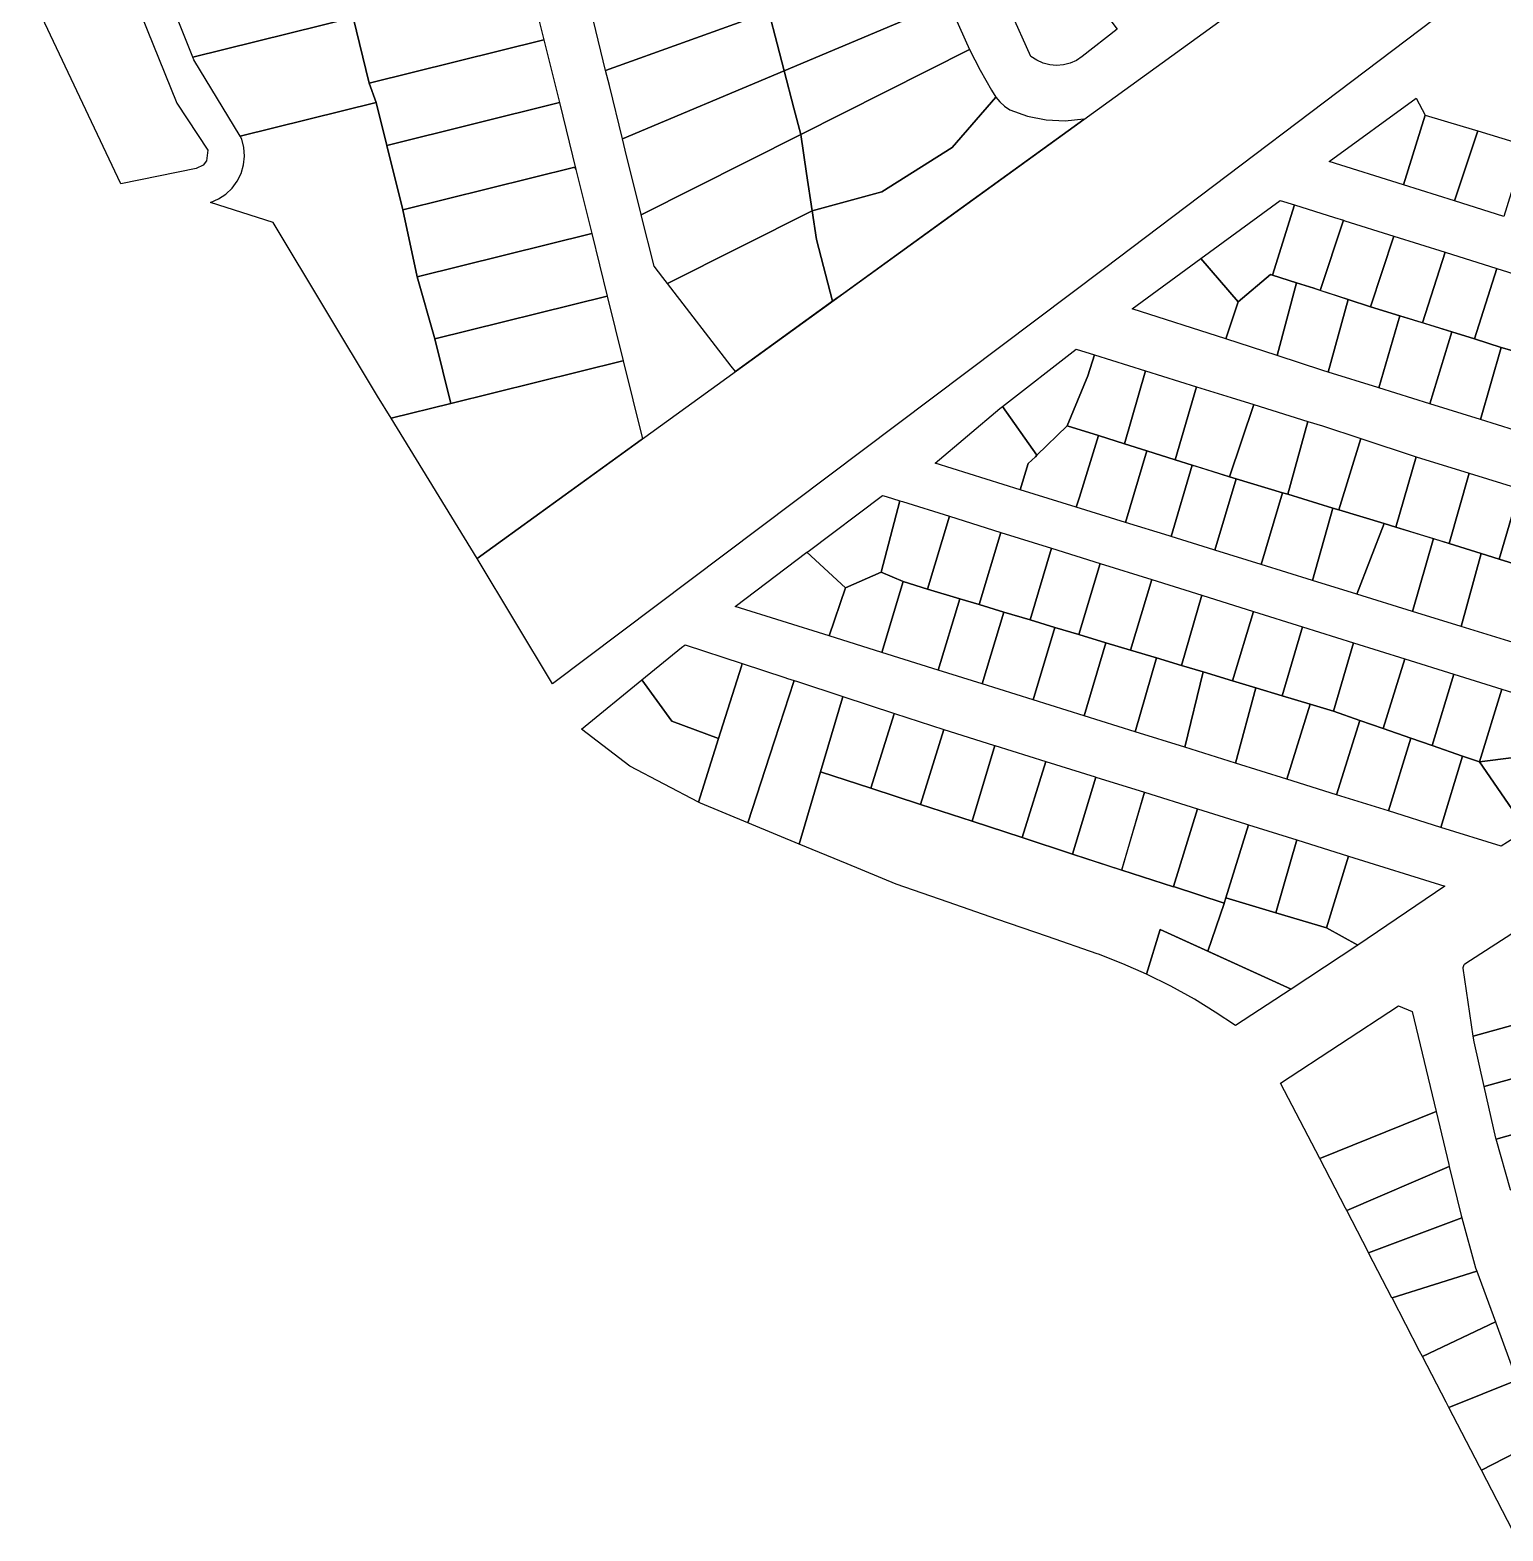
# Model space of a CAD drawing. Header units: millimetres. Extents: x 522658 to 553925, y 7796479 to 7820139.
# Drawn here: x 543758.7 to 544093, y 7802043 to 7802383.5 of the extents above; entities that cross this region are included whole.
import ezdxf

# ---------------------------------------------------------------- set-up
doc = ezdxf.new("R2010")
doc.units = ezdxf.units.MM
doc.layers.add('ZONA RESIDENCIAL 2 (ZR_2)', color=2, linetype='Continuous')

msp = doc.modelspace()

# ---------------------------------------------------------------- linework, layer by layer
at = {"layer": 'ZONA RESIDENCIAL 2 (ZR_2)'}
for points in [[(544080.45, 7802388.27), (544002.56, 7802329.43), (543877.25, 7802235.18), (543860.17, 7802263.62), (543997.84, 7802363.24), (544061.39, 7802409.22), (544080.45, 7802388.27)], [(543832.02, 7802386.37), (543795.64, 7802377.36), (543794.87, 7802379.3), (543789.5, 7802392.72), (543785.66, 7802408.23), (543785.76, 7802408.32), (543830.05, 7802394.72), (543832.02, 7802386.37)], [(543779.3, 7802348.61), (543758.67, 7802392.24), (543778.84, 7802404.19), (543782.51, 7802390.35), (543792.03, 7802366.96), (543799.02, 7802356.27), (543798.7, 7802353.84), (543797.96, 7802352.88), (543796.37, 7802352.14), (543779.3, 7802348.61)], [(543926.35, 7802387.69), (543889.32, 7802374.39), (543886.55, 7802385.6), (543885.29, 7802390.68), (543923.18, 7802401.7), (543924.45, 7802394.98), (543926.35, 7802387.69)], [(543967.08, 7802389.91), (543929.85, 7802374.28), (543928.26, 7802380.38), (543926.35, 7802387.69), (543962.77, 7802400.77), (543967.08, 7802389.91)], [(543832.02, 7802386.37), (543871.62, 7802396.18), (543875.3, 7802381.31), (543835.67, 7802371.5), (543832.02, 7802386.37)], [(544005.42, 7802383.72), (543997.51, 7802377.53), (543996.21, 7802376.65), (543994.78, 7802376.01), (543993.26, 7802375.61), (543991.69, 7802375.48), (543990.13, 7802375.62), (543988.61, 7802376.02), (543987.18, 7802376.67), (543985.88, 7802377.55), (543981.25, 7802387.82), (543996.82, 7802395.21), (544005.42, 7802383.72)], [(543971.89, 7802379.09), (543933.61, 7802359.82), (543932.06, 7802365.79), (543929.85, 7802374.28), (543967.08, 7802389.91), (543971.89, 7802379.09)], [(543837.27, 7802367.13), (543806.35, 7802359.48), (543795.88, 7802376.77), (543795.64, 7802377.36), (543832.02, 7802386.37), (543835.67, 7802371.5), (543837.27, 7802367.13)], [(543929.85, 7802374.28), (543893.16, 7802358.88), (543890.17, 7802370.96), (543889.32, 7802374.39), (543926.35, 7802387.69), (543928.26, 7802380.38), (543929.85, 7802374.28)], [(543835.67, 7802371.5), (543875.3, 7802381.31), (543878.83, 7802367.06), (543839.69, 7802357.37), (543837.27, 7802367.13), (543835.67, 7802371.5)], [(543977.87, 7802368.34), (543967.99, 7802356.89), (543951.99, 7802346.85), (543936.2, 7802342.52), (543934.94, 7802350.95), (543933.61, 7802359.82), (543971.89, 7802379.09), (543974.32, 7802374.44), (543976.94, 7802369.89), (543977.87, 7802368.34)], [(543933.61, 7802359.82), (543897.43, 7802341.61), (543897.42, 7802341.67), (543893.79, 7802356.31), (543893.16, 7802358.88), (543929.85, 7802374.28), (543932.06, 7802365.79), (543933.61, 7802359.82)], [(543936.2, 7802342.52), (543951.99, 7802346.85), (543967.99, 7802356.89), (543977.87, 7802368.34), (543978.8, 7802367.23), (543979.86, 7802366.26), (543981.05, 7802365.44), (543985.09, 7802363.99), (543989.31, 7802363.15), (543993.6, 7802362.95), (543997.88, 7802363.4), (543997.84, 7802363.24), (543969.16, 7802342.49), (543943.29, 7802323.77), (543940.82, 7802321.98), (543937.18, 7802335.97), (543936.2, 7802342.52)], [(544075.32, 7802364.22), (544070.44, 7802348.39), (544053.58, 7802353.69), (544073.3, 7802368.1), (544075.32, 7802364.22)], [(543854.19, 7802298.8), (543840.64, 7802295.45), (543837.58, 7802300.44), (543813.86, 7802339.83), (543799.67, 7802344.41), (543801.48, 7802345.2), (543803.12, 7802346.3), (543804.55, 7802347.66), (543805.72, 7802349.26), (543806.59, 7802351.02), (543807.15, 7802352.92), (543807.37, 7802354.88), (543807.24, 7802356.85), (543806.78, 7802358.77), (543806.35, 7802359.48), (543837.27, 7802367.13), (543839.69, 7802357.37), (543843.31, 7802342.73), (543846.55, 7802327.57), (543850.56, 7802313.44), (543854.19, 7802298.8)], [(543882.58, 7802351.9), (543882.36, 7802352.39), (543843.31, 7802342.73), (543839.69, 7802357.37), (543878.83, 7802367.06), (543882.58, 7802351.9)], [(544087.29, 7802360.63), (544081.99, 7802344.76), (544070.44, 7802348.39), (544075.32, 7802364.22), (544084, 7802361.62), (544087.29, 7802360.63)], [(543936.2, 7802342.52), (543903.37, 7802326), (543902.33, 7802327.35), (543900.32, 7802329.96), (543897.43, 7802341.61), (543933.61, 7802359.82), (543934.94, 7802350.95), (543936.2, 7802342.52)], [(544098.2, 7802357.35), (544093.24, 7802341.23), (544081.99, 7802344.76), (544087.29, 7802360.63), (544098.2, 7802357.35)], [(543882.58, 7802351.9), (543886.17, 7802337.38), (543846.55, 7802327.57), (543843.31, 7802342.73), (543882.36, 7802352.39), (543882.58, 7802351.9)], [(544045.69, 7802343.84), (544040.68, 7802327.94), (544040.26, 7802328.07), (544032.88, 7802321.84), (544024.43, 7802331.69), (544042.42, 7802344.86), (544045.69, 7802343.84)], [(544056.78, 7802340.36), (544051.5, 7802324.47), (544050.06, 7802324.94), (544046.17, 7802326.18), (544040.68, 7802327.94), (544045.69, 7802343.84), (544054.77, 7802340.99), (544056.78, 7802340.36)], [(543903.37, 7802326), (543936.2, 7802342.52), (543937.18, 7802335.97), (543940.82, 7802321.98), (543918.79, 7802306.04), (543917.84, 7802307.26), (543903.37, 7802326)], [(543846.55, 7802327.57), (543886.17, 7802337.38), (543889.7, 7802323.13), (543850.56, 7802313.44), (543846.55, 7802327.57)], [(544051.5, 7802324.47), (544056.78, 7802340.36), (544057.08, 7802340.27), (544068.22, 7802336.75), (544062.91, 7802320.76), (544057.89, 7802322.39), (544051.5, 7802324.47)], [(544079.9, 7802333.12), (544074.74, 7802317.13), (544069.62, 7802318.7), (544062.91, 7802320.76), (544068.22, 7802336.75), (544079.9, 7802333.12)], [(544032.88, 7802321.84), (544030.09, 7802313.43), (544008.86, 7802320.29), (544024.43, 7802331.69), (544032.88, 7802321.84)], [(544074.74, 7802317.13), (544079.9, 7802333.12), (544091.58, 7802329.46), (544086.55, 7802313.44), (544081.4, 7802315.08), (544074.74, 7802317.13)], [(544046.17, 7802326.18), (544041.78, 7802309.65), (544030.09, 7802313.43), (544032.88, 7802321.84), (544040.26, 7802328.07), (544040.68, 7802327.94), (544046.17, 7802326.18)], [(544102.96, 7802325.9), (544098.19, 7802309.9), (544092.61, 7802311.51), (544086.55, 7802313.44), (544091.58, 7802329.46), (544102.96, 7802325.9)], [(544041.78, 7802309.65), (544046.17, 7802326.18), (544050.06, 7802324.94), (544057.89, 7802322.39), (544053.33, 7802305.93), (544052.14, 7802306.3), (544041.78, 7802309.65)], [(543850.56, 7802313.44), (543889.7, 7802323.13), (543893.33, 7802308.47), (543893.23, 7802308.46), (543854.19, 7802298.8), (543850.56, 7802313.44)], [(544069.62, 7802318.7), (544064.87, 7802302.33), (544064.57, 7802302.42), (544053.33, 7802305.93), (544057.89, 7802322.39), (544062.91, 7802320.76), (544069.62, 7802318.7)], [(544075.16, 7802317), (544081.4, 7802315.08), (544076.42, 7802298.72), (544064.87, 7802302.33), (544069.62, 7802318.7), (544075.16, 7802317)], [(544086.55, 7802313.44), (544092.61, 7802311.51), (544087.92, 7802295.13), (544076.42, 7802298.72), (544081.4, 7802315.08), (544086.55, 7802313.44)], [(543994.09, 7802293.75), (543987.24, 7802287.07), (543979.4, 7802298.12), (543996.13, 7802311.11), (544000.29, 7802309.82), (543998.8, 7802305.04), (543994.09, 7802293.75)], [(543994.09, 7802293.75), (543998.8, 7802305.04), (544000.29, 7802309.82), (544011.9, 7802306.21), (544007.1, 7802289.65), (544001.2, 7802291.51), (543994.09, 7802293.75)], [(544098.19, 7802309.9), (544104.61, 7802307.86), (544099.49, 7802291.52), (544087.92, 7802295.13), (544092.61, 7802311.51), (544098.19, 7802309.9)], [(543840.64, 7802295.45), (543854.19, 7802298.8), (543893.23, 7802308.46), (543893.33, 7802308.47), (543897.71, 7802290.78), (543894.36, 7802288.36), (543860.17, 7802263.62), (543840.64, 7802295.45)], [(544023.46, 7802302.61), (544018.57, 7802286.04), (544012.15, 7802288.06), (544007.1, 7802289.65), (544011.9, 7802306.21), (544023.46, 7802302.61)], [(544036.43, 7802298.57), (544030.95, 7802282.14), (544022.5, 7802284.8), (544018.57, 7802286.04), (544023.46, 7802302.61), (544031.3, 7802300.17), (544036.43, 7802298.57)], [(543987.24, 7802287.07), (543986.88, 7802286.71), (543985.24, 7802285.16), (543983.45, 7802279.24), (543964.13, 7802285.23), (543978.79, 7802297.64), (543979.4, 7802298.12), (543987.24, 7802287.07)], [(544043, 7802278.5), (544032.43, 7802281.68), (544030.95, 7802282.14), (544036.43, 7802298.57), (544048.75, 7802294.74), (544044.14, 7802278.19), (544043, 7802278.5)], [(543987.24, 7802287.07), (543994.09, 7802293.75), (544001.2, 7802291.51), (543996.86, 7802277.52), (543996.17, 7802275.29), (543983.45, 7802279.24), (543985.24, 7802285.16), (543986.88, 7802286.71), (543987.24, 7802287.07)], [(544055.79, 7802274.64), (544054.36, 7802275.08), (544044.14, 7802278.19), (544048.75, 7802294.74), (544052.03, 7802293.72), (544060.71, 7802290.85), (544055.79, 7802274.64)], [(543996.17, 7802275.29), (543996.86, 7802277.52), (544001.2, 7802291.51), (544007.1, 7802289.65), (544012.15, 7802288.06), (544007.3, 7802271.83), (543996.17, 7802275.29)], [(544068.68, 7802270.72), (544066.03, 7802271.53), (544055.79, 7802274.64), (544060.71, 7802290.85), (544073.28, 7802286.7), (544068.68, 7802270.72)], [(544022.5, 7802284.8), (544017.66, 7802268.62), (544017.26, 7802268.74), (544007.3, 7802271.83), (544012.15, 7802288.06), (544018.57, 7802286.04), (544022.5, 7802284.8)], [(544077.22, 7802268.12), (544068.68, 7802270.72), (544073.28, 7802286.7), (544085.32, 7802282.98), (544080.83, 7802267.02), (544077.22, 7802268.12)], [(544032.43, 7802281.68), (544027.6, 7802265.53), (544027.37, 7802265.6), (544017.66, 7802268.62), (544022.5, 7802284.8), (544022.7, 7802284.74), (544023.08, 7802284.62), (544026.9, 7802283.41), (544030.95, 7802282.14), (544032.43, 7802281.68)], [(544096.84, 7802279.42), (544092.16, 7802263.48), (544088.07, 7802264.76), (544080.83, 7802267.02), (544085.32, 7802282.98), (544096.84, 7802279.42)], [(544043, 7802278.5), (544038.14, 7802262.26), (544027.6, 7802265.53), (544032.43, 7802281.68), (544043, 7802278.5)], [(544108.58, 7802275.8), (544103.78, 7802259.86), (544099.74, 7802261.12), (544092.16, 7802263.48), (544096.84, 7802279.42), (544108.58, 7802275.8)], [(543956.14, 7802276.71), (543951.87, 7802260.5), (543943.77, 7802256.99), (543935.01, 7802265.04), (543935.27, 7802265.23), (543952.17, 7802277.95), (543953, 7802277.69), (543956.14, 7802276.71)], [(543967.36, 7802273.2), (543962.37, 7802256.68), (543956.85, 7802258.39), (543951.87, 7802260.5), (543956.14, 7802276.71), (543956.71, 7802276.53), (543967.36, 7802273.2)], [(544054.36, 7802275.08), (544049.8, 7802258.64), (544038.14, 7802262.26), (544043, 7802278.5), (544044.14, 7802278.19), (544054.36, 7802275.08)], [(543979.03, 7802269.55), (543974.09, 7802253.17), (543969.69, 7802254.49), (543962.37, 7802256.68), (543967.36, 7802273.2), (543979.03, 7802269.55)], [(544066.03, 7802271.53), (544059.86, 7802255.52), (544049.8, 7802258.64), (544054.36, 7802275.08), (544055.79, 7802274.64), (544066.03, 7802271.53)], [(543990.55, 7802265.95), (543985.69, 7802249.68), (543979.72, 7802251.48), (543974.09, 7802253.17), (543979.03, 7802269.55), (543990.55, 7802265.95)], [(544077.23, 7802268.13), (544072.47, 7802251.61), (544059.86, 7802255.52), (544066.03, 7802271.53), (544068.68, 7802270.72), (544077.23, 7802268.13)], [(544001.59, 7802262.5), (543996.77, 7802246.35), (543991.31, 7802247.99), (543985.69, 7802249.68), (543990.55, 7802265.95), (544001.59, 7802262.5)], [(544072.47, 7802251.61), (544077.23, 7802268.13), (544080.83, 7802267.02), (544088.07, 7802264.76), (544083.54, 7802248.18), (544072.47, 7802251.61)], [(543943.77, 7802256.99), (543940.06, 7802246.08), (543918.7, 7802252.76), (543935.01, 7802265.04), (543943.77, 7802256.99)], [(544013.27, 7802258.84), (544008.5, 7802242.82), (544002.9, 7802244.51), (543996.77, 7802246.35), (544001.59, 7802262.5), (544013.27, 7802258.84)], [(544083.54, 7802248.18), (544088.07, 7802264.76), (544092.16, 7802263.48), (544099.74, 7802261.12), (544095.31, 7802244.53), (544083.54, 7802248.18)], [(543943.77, 7802256.99), (543951.87, 7802260.5), (543956.85, 7802258.39), (543952.03, 7802242.33), (543940.06, 7802246.08), (543943.77, 7802256.99)], [(544024.67, 7802255.27), (544020.01, 7802239.36), (544014.39, 7802241.05), (544008.5, 7802242.82), (544013.27, 7802258.84), (544024.67, 7802255.27)], [(543969.69, 7802254.49), (543964.83, 7802238.32), (543952.03, 7802242.33), (543956.85, 7802258.39), (543962.37, 7802256.68), (543969.69, 7802254.49)], [(544036.36, 7802251.61), (544031.58, 7802235.88), (544024.98, 7802237.87), (544020.01, 7802239.36), (544024.67, 7802255.27), (544036.36, 7802251.61)], [(543979.72, 7802251.48), (543974.82, 7802235.19), (543964.83, 7802238.32), (543969.69, 7802254.49), (543974.09, 7802253.17), (543979.72, 7802251.48)], [(543991.31, 7802247.99), (543986.37, 7802231.58), (543974.82, 7802235.19), (543979.72, 7802251.48), (543985.69, 7802249.68), (543991.31, 7802247.99)], [(544047.54, 7802248.11), (544042.87, 7802232.49), (544036.89, 7802234.29), (544031.58, 7802235.88), (544036.36, 7802251.61), (544047.54, 7802248.11)], [(544002.9, 7802244.51), (543997.92, 7802227.96), (543986.37, 7802231.58), (543991.31, 7802247.99), (543996.77, 7802246.35), (544002.9, 7802244.51)], [(544054.57, 7802228.95), (544049.26, 7802230.57), (544042.87, 7802232.49), (544047.54, 7802248.11), (544059.11, 7802244.49), (544054.57, 7802228.95)], [(543920.34, 7802239.78), (543920.15, 7802239.18), (543914.97, 7802222.79), (543904.34, 7802226.71), (543897.52, 7802236.08), (543906.53, 7802243.44), (543907.4, 7802244.01), (543920.34, 7802239.78)], [(543997.92, 7802227.96), (544002.9, 7802244.51), (544008.5, 7802242.82), (544014.39, 7802241.05), (544009.53, 7802224.33), (543997.92, 7802227.96)], [(544070.77, 7802240.84), (544065.85, 7802225.04), (544060.49, 7802226.9), (544054.57, 7802228.95), (544059.11, 7802244.49), (544070.77, 7802240.84)], [(543926.6, 7802219), (543921.63, 7802203.67), (543910.86, 7802208.14), (543910.41, 7802208.32), (543914.97, 7802222.79), (543920.15, 7802239.18), (543920.34, 7802239.78), (543929.97, 7802236.64), (543930.6, 7802236.43), (543932.09, 7802235.94), (543931.95, 7802235.49), (543926.6, 7802219)], [(544020.01, 7802239.36), (544024.98, 7802237.87), (544020.78, 7802220.81), (544009.53, 7802224.33), (544014.39, 7802241.05), (544020.01, 7802239.36)], [(544081.87, 7802237.37), (544076.92, 7802221.2), (544072.13, 7802222.86), (544065.85, 7802225.04), (544070.77, 7802240.84), (544081.87, 7802237.37)], [(543910.41, 7802208.32), (543894.83, 7802216.49), (543883.83, 7802224.89), (543897.52, 7802236.08), (543904.34, 7802226.71), (543914.97, 7802222.79), (543910.41, 7802208.32)], [(543938.12, 7802215.22), (543933.29, 7802198.83), (543922.53, 7802203.29), (543921.63, 7802203.67), (543926.6, 7802218.99), (543932.09, 7802235.94), (543932.89, 7802235.68), (543943.15, 7802232.32), (543943.06, 7802232.02), (543938.12, 7802215.22)], [(544031.58, 7802235.88), (544036.89, 7802234.29), (544032.27, 7802217.21), (544020.78, 7802220.81), (544024.98, 7802237.87), (544031.58, 7802235.88)], [(544076.92, 7802221.2), (544081.87, 7802237.37), (544092.79, 7802233.95), (544087.71, 7802217.46), (544083.85, 7802218.8), (544076.92, 7802221.2)], [(543949.55, 7802211.5), (543938.12, 7802215.23), (543943.06, 7802232.02), (543943.15, 7802232.32), (543954.88, 7802228.49), (543954.83, 7802228.34), (543949.55, 7802211.5)], [(544042.87, 7802232.49), (544049.26, 7802230.57), (544043.98, 7802213.54), (544032.27, 7802217.21), (544036.89, 7802234.29), (544042.87, 7802232.49)], [(544103.9, 7802219.52), (544087.71, 7802217.46), (544092.79, 7802233.95), (544107.05, 7802229.49), (544103.9, 7802219.52)], [(543960.83, 7802207.82), (543949.55, 7802211.5), (543954.83, 7802228.34), (543954.88, 7802228.49), (543966.09, 7802224.82), (543960.83, 7802207.82)], [(544054.57, 7802228.95), (544060.49, 7802226.9), (544055.26, 7802210.01), (544043.98, 7802213.54), (544049.26, 7802230.57), (544054.57, 7802228.95)], [(543972.53, 7802204), (543960.83, 7802207.82), (543966.09, 7802224.82), (543977.37, 7802221.29), (543977.64, 7802221.21), (543972.53, 7802204)], [(544072.13, 7802222.86), (544067.01, 7802206.33), (544055.26, 7802210.01), (544060.49, 7802226.9), (544065.85, 7802225.04), (544072.13, 7802222.86)], [(543983.86, 7802200.3), (543972.53, 7802204), (543977.64, 7802221.21), (543989.25, 7802217.58), (543983.86, 7802200.3)], [(544067.01, 7802206.33), (544072.13, 7802222.86), (544076.92, 7802221.2), (544083.85, 7802218.8), (544078.87, 7802202.62), (544067.01, 7802206.33)], [(544087.71, 7802217.46), (544098.32, 7802201.99), (544092.57, 7802198.34), (544078.87, 7802202.62), (544083.85, 7802218.8), (544087.71, 7802217.46)], [(544098.32, 7802201.99), (544087.71, 7802217.46), (544103.9, 7802219.52), (544111.17, 7802210.15), (544098.32, 7802201.99)], [(543933.29, 7802198.83), (543938.12, 7802215.22), (543949.55, 7802211.5), (543960.83, 7802207.82), (543972.53, 7802204), (543983.86, 7802200.3), (543995.29, 7802196.57), (544006.47, 7802192.92), (544018.19, 7802189.1), (544018.21, 7802189.17), (544029.73, 7802185.41), (544029.7, 7802185.32), (544026.01, 7802174.54), (544015.2, 7802179.47), (544012.12, 7802169.29), (544006.71, 7802171.68), (544001.2, 7802173.84), (544000.9, 7802173.94), (543989.61, 7802177.85), (543978.09, 7802181.82), (543967.07, 7802185.63), (543955.24, 7802189.72), (543944.16, 7802194.32), (543933.29, 7802198.83)], [(543995.29, 7802196.57), (543983.86, 7802200.3), (543989.25, 7802217.58), (544000.47, 7802214.07), (544000.59, 7802214.03), (543995.29, 7802196.57)], [(544006.46, 7802192.91), (543995.29, 7802196.56), (544000.59, 7802214.03), (544011.64, 7802210.58), (544006.46, 7802192.91)], [(544018.19, 7802189.1), (544006.47, 7802192.93), (544011.64, 7802210.58), (544023.69, 7802206.81), (544018.21, 7802189.18), (544018.19, 7802189.1)], [(544029.73, 7802185.41), (544018.21, 7802189.17), (544023.69, 7802206.81), (544034.59, 7802203.4), (544035.26, 7802203.19), (544030.12, 7802186.66), (544029.73, 7802185.41)], [(544041.49, 7802183.26), (544030.12, 7802186.66), (544035.26, 7802203.19), (544046.25, 7802199.75), (544041.49, 7802183.26)], [(544052.93, 7802179.84), (544041.49, 7802183.26), (544046.25, 7802199.75), (544057.97, 7802196.09), (544052.93, 7802179.84)], [(544052.93, 7802179.84), (544057.97, 7802196.09), (544079.8, 7802189.27), (544060.08, 7802175.89), (544052.93, 7802179.84)], [(544026.01, 7802174.54), (544029.7, 7802185.32), (544030.12, 7802186.66), (544041.49, 7802183.26), (544052.93, 7802179.84), (544060.08, 7802175.89), (544044.92, 7802165.91), (544026.01, 7802174.54)], [(544044.92, 7802165.91), (544032.3, 7802157.64), (544027.69, 7802160.72), (544022.96, 7802163.61), (544017.6, 7802166.57), (544012.12, 7802169.29), (544015.2, 7802179.47), (544044.92, 7802165.91)], [(544102.92, 7802159.82), (544086.27, 7802155.22), (544083.98, 7802170.63), (544083.98, 7802170.85), (544084.03, 7802171.08), (544084.11, 7802171.29), (544084.22, 7802171.48), (544084.37, 7802171.65), (544097.34, 7802180.06), (544100.63, 7802173), (544102.92, 7802159.82)], [(544077.83, 7802138.15), (544051.42, 7802127.46), (544042.55, 7802144.55), (544069.32, 7802162.11), (544072.39, 7802160.84), (544077.83, 7802138.15)], [(544086.27, 7802155.22), (544102.92, 7802159.82), (544102.94, 7802159.7), (544105.35, 7802148.42), (544088.75, 7802143.85), (544086.46, 7802153.96), (544086.27, 7802155.22)], [(544107.92, 7802136.48), (544091.46, 7802131.88), (544091.39, 7802132.13), (544088.75, 7802143.85), (544105.35, 7802148.42), (544107.77, 7802136.99), (544107.92, 7802136.48)], [(544080.82, 7802125.7), (544057.54, 7802115.65), (544057.26, 7802116.2), (544051.42, 7802127.46), (544077.83, 7802138.15), (544080.72, 7802126.1), (544080.82, 7802125.7)], [(544111.28, 7802124.92), (544094.78, 7802120.19), (544094.73, 7802120.38), (544091.46, 7802131.88), (544107.92, 7802136.48), (544111.2, 7802125.19), (544111.28, 7802124.92)], [(544057.54, 7802115.65), (544080.82, 7802125.7), (544083.5, 7802114.54), (544083.64, 7802114.04), (544062.49, 7802106.11), (544062.4, 7802106.29), (544057.54, 7802115.65)], [(544062.49, 7802106.11), (544083.64, 7802114.04), (544086.81, 7802102.64), (544086.93, 7802102.32), (544087.07, 7802101.93), (544067.83, 7802095.83), (544067.79, 7802095.9), (544062.49, 7802106.11)], [(544067.83, 7802095.83), (544087.07, 7802101.93), (544091.3, 7802090.43), (544074.71, 7802082.57), (544074.1, 7802083.74), (544067.83, 7802095.83)], [(544074.71, 7802082.57), (544091.3, 7802090.43), (544091.39, 7802090.18), (544096.03, 7802077.58), (544096.18, 7802077.16), (544080.71, 7802071), (544080.18, 7802072.02), (544080.11, 7802072.16), (544074.71, 7802082.57)], [(544080.71, 7802071), (544096.18, 7802077.16), (544101.18, 7802063.56), (544101.22, 7802063.48), (544088.1, 7802056.77), (544087.66, 7802057.61), (544080.71, 7802071)], [(544088.1, 7802056.77), (544101.22, 7802063.48), (544107.53, 7802049.1), (544095.26, 7802042.96), (544088.1, 7802056.77)]]:
    msp.add_lwpolyline(points, close=True, dxfattribs=at)

doc.saveas('drawing.dxf')
